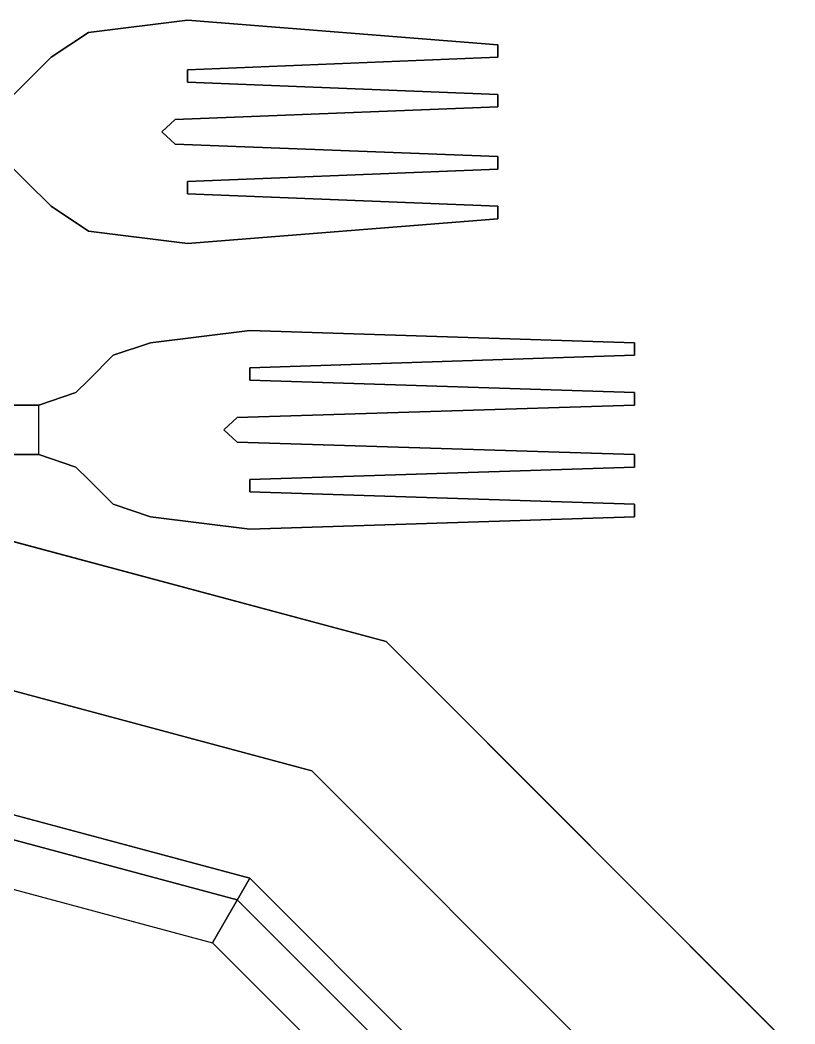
# Model space of a CAD drawing. Extents: x 15.9 to 33.1, y 12.3 to 21.3.
# Drawn here: x 22.3859 to 22.482, y 14.3094 to 14.4338 of the extents above; entities that cross this region are included whole.
import ezdxf

# ---------------------------------------------------------------- set-up
doc = ezdxf.new("R2010")
doc.units = 0
doc.header["$LTSCALE"] = 0.5
doc.header["$MEASUREMENT"] = 0
doc.layers.get('0').update_dxf_attribs({"linetype": 'CONTINUOUS'})

# ---------------------------------------------------------------- blocks, each defined once
blk = doc.blocks.new('A$C403C54AD')
for p, q in [((0.76029, 1.22386, -0.03201), (0.75567, 1.22078, -0.03155)), ((0.76029, 1.22386, -0.03509), (0.75567, 1.22078, -0.03463)), ((0.76798, 1.18538, -0.03201), (0.76336, 1.18384, -0.03155)), ((0.76798, 1.18538, -0.03509), (0.76336, 1.18384, -0.03463))]:
    blk.add_line(p, q)
for points, invisible_edges in [([(0.76029, 1.22386, -0.03201), (0.7726, 1.2177, -0.03141), (0.7726, 1.21924, -0.03141), (0.7726, 1.2254, -0.03141)], 5), ([(0.76029, 1.22386, -0.03509), (0.7726, 1.2177, -0.03449), (0.7726, 1.21924, -0.03449), (0.7726, 1.2254, -0.03449)], 5), ([(0.76029, 1.22386, -0.03509), (0.76029, 1.22386, -0.03201), (0.7726, 1.2254, -0.03141), (0.7726, 1.2254, -0.03449)], 1), ([(0.7726, 1.21924, -0.03141), (0.7726, 1.2254, -0.03141), (0.81108, 1.22232, -0.02431), (0.81108, 1.22078, -0.02431)], 1), ([(0.7726, 1.21924, -0.03449), (0.7726, 1.2254, -0.03449), (0.81108, 1.22232, -0.02739), (0.81108, 1.22078, -0.02739)], 1), ([(0.75567, 1.20231, -0.03155), (0.75567, 1.22078, -0.03155), (0.76029, 1.22386, -0.03201), (0.76029, 1.19923, -0.03201)], 5), ([(0.75567, 1.20231, -0.03463), (0.75567, 1.22078, -0.03463), (0.76029, 1.22386, -0.03509), (0.76029, 1.19923, -0.03509)], 5), ([(0.75567, 1.22078, -0.03155), (0.75567, 1.22078, -0.03463), (0.76029, 1.22386, -0.03509), (0.76029, 1.22386, -0.03201)], 4), ([(0.76029, 1.22386, -0.03201), (0.7694, 1.21155, -0.0318), (0.77106, 1.21308, -0.03166), (0.7726, 1.2177, -0.03141)], 13), ([(0.76029, 1.19923, -0.03201), (0.7694, 1.21155, -0.0318), (0.76029, 1.22386, -0.03201), (0.76029, 1.19923, -0.03201)], 7), ([(0.76029, 1.22386, -0.03509), (0.7694, 1.21155, -0.03488), (0.77106, 1.21308, -0.03473), (0.7726, 1.2177, -0.03449)], 13), ([(0.76029, 1.19923, -0.03509), (0.7694, 1.21155, -0.03488), (0.76029, 1.22386, -0.03509), (0.76029, 1.19923, -0.03509)], 7), ([(0.75259, 1.2177, -0.03339), (0.75259, 1.20539, -0.03339), (0.75567, 1.20231, -0.03463), (0.75567, 1.22078, -0.03463)], 5), ([(0.75259, 1.2177, -0.03031), (0.75259, 1.20539, -0.03031), (0.75567, 1.20231, -0.03155), (0.75567, 1.22078, -0.03155)], 5), ([(0.75105, 1.21616, -0.02926), (0.75105, 1.20693, -0.02926), (0.75259, 1.20539, -0.03031), (0.75259, 1.2177, -0.03031)], 5), ([(0.75105, 1.21616, -0.03205), (0.75105, 1.20693, -0.03205), (0.75259, 1.20539, -0.03339), (0.75259, 1.2177, -0.03339)], 5), ([(0.75105, 1.21616, -0.02926), (0.75105, 1.21616, -0.03205), (0.75259, 1.2177, -0.03339), (0.75259, 1.2177, -0.03031)], 1), ([(0.77106, 1.21308, -0.03166), (0.7726, 1.2177, -0.03141), (0.81108, 1.21616, -0.02431), (0.81108, 1.21462, -0.02431)], 1), ([(0.77106, 1.21308, -0.03473), (0.7726, 1.2177, -0.03449), (0.81108, 1.21616, -0.02739), (0.81108, 1.21462, -0.02739)], 1), ([(0.76029, 1.19923, -0.03201), (0.7694, 1.21155, -0.0318), (0.77106, 1.21001, -0.03166), (0.7726, 1.20539, -0.03141)], 13), ([(0.76029, 1.19923, -0.03509), (0.7694, 1.21155, -0.03488), (0.77106, 1.21001, -0.03473), (0.7726, 1.20539, -0.03449)], 13), ([(0.7726, 1.20539, -0.03141), (0.77106, 1.21001, -0.03166), (0.81108, 1.20847, -0.02431), (0.81108, 1.20693, -0.02431)], 1), ([(0.7726, 1.20539, -0.03449), (0.77106, 1.21001, -0.03473), (0.81108, 1.20847, -0.02739), (0.81108, 1.20693, -0.02739)], 1), ([(0.75105, 1.20693, -0.03205), (0.75105, 1.20693, -0.02926), (0.75259, 1.20539, -0.03031), (0.75259, 1.20539, -0.03339)], 1), ([(0.76029, 1.19923, -0.03201), (0.7726, 1.20539, -0.03141), (0.7726, 1.20385, -0.03141), (0.7726, 1.19769, -0.03141)], 5), ([(0.76029, 1.19923, -0.03509), (0.7726, 1.20539, -0.03449), (0.7726, 1.20385, -0.03449), (0.7726, 1.19769, -0.03449)], 5), ([(0.7726, 1.20385, -0.03141), (0.7726, 1.19769, -0.03141), (0.81108, 1.20077, -0.02431), (0.81108, 1.20231, -0.02431)], 1), ([(0.7726, 1.20385, -0.03449), (0.7726, 1.19769, -0.03449), (0.81108, 1.20077, -0.02739), (0.81108, 1.20231, -0.02739)], 1), ([(0.75567, 1.20231, -0.03463), (0.75567, 1.20231, -0.03155), (0.76029, 1.19923, -0.03201), (0.76029, 1.19923, -0.03509)], 4), ([(0.76029, 1.19923, -0.03201), (0.76029, 1.19923, -0.03509), (0.7726, 1.19769, -0.03449), (0.7726, 1.19769, -0.03141)], 1), ([(0.76798, 1.18538, -0.03201), (0.7803, 1.18076, -0.03141), (0.7803, 1.1823, -0.03141), (0.7803, 1.18692, -0.03141)], 5), ([(0.76798, 1.18538, -0.03509), (0.7803, 1.18076, -0.03449), (0.7803, 1.1823, -0.03449), (0.7803, 1.18692, -0.03449)], 5), ([(0.76798, 1.18538, -0.03509), (0.76798, 1.18538, -0.03201), (0.7803, 1.18692, -0.03141), (0.7803, 1.18692, -0.03449)], 1), ([(0.7803, 1.1823, -0.03141), (0.7803, 1.18692, -0.03141), (0.82801, 1.18538, -0.02431), (0.82801, 1.18384, -0.02431)], 1), ([(0.7803, 1.1823, -0.03449), (0.7803, 1.18692, -0.03449), (0.82801, 1.18538, -0.02739), (0.82801, 1.18384, -0.02739)], 1), ([(0.76336, 1.16537, -0.03155), (0.76336, 1.18384, -0.03155), (0.76798, 1.18538, -0.03201), (0.76798, 1.16383, -0.03201)], 5), ([(0.76336, 1.16537, -0.03463), (0.76336, 1.18384, -0.03463), (0.76798, 1.18538, -0.03509), (0.76798, 1.16383, -0.03509)], 5), ([(0.76336, 1.18384, -0.03155), (0.76336, 1.18384, -0.03463), (0.76798, 1.18538, -0.03509), (0.76798, 1.18538, -0.03201)], 4), ([(0.76798, 1.18538, -0.03201), (0.77709, 1.17461, -0.0318), (0.77876, 1.17614, -0.03166), (0.7803, 1.18076, -0.03141)], 13), ([(0.76798, 1.16383, -0.03201), (0.77709, 1.17461, -0.0318), (0.76798, 1.18538, -0.03201), (0.76798, 1.16383, -0.03201)], 7), ([(0.76798, 1.16383, -0.03509), (0.77709, 1.17461, -0.03488), (0.76798, 1.18538, -0.03509), (0.76798, 1.16383, -0.03509)], 7), ([(0.76798, 1.18538, -0.03509), (0.77709, 1.17461, -0.03488), (0.77876, 1.17614, -0.03473), (0.7803, 1.18076, -0.03449)], 13), ([(0.76029, 1.18076, -0.03339), (0.76029, 1.16845, -0.03339), (0.76336, 1.16537, -0.03463), (0.76336, 1.18384, -0.03463)], 5), ([(0.76029, 1.18076, -0.03031), (0.76029, 1.16845, -0.03031), (0.76336, 1.16537, -0.03155), (0.76336, 1.18384, -0.03155)], 5), ([(0.75875, 1.17922, -0.02926), (0.75875, 1.16999, -0.02926), (0.76029, 1.16845, -0.03031), (0.76029, 1.18076, -0.03031)], 5), ([(0.75875, 1.17922, -0.03205), (0.75875, 1.16999, -0.03205), (0.76029, 1.16845, -0.03339), (0.76029, 1.18076, -0.03339)], 5), ([(0.75875, 1.17922, -0.02926), (0.75875, 1.17922, -0.03205), (0.76029, 1.18076, -0.03339), (0.76029, 1.18076, -0.03031)], 1), ([(0.77876, 1.17614, -0.03166), (0.7803, 1.18076, -0.03141), (0.82801, 1.17922, -0.02431), (0.82801, 1.17768, -0.02431)], 1), ([(0.77876, 1.17614, -0.03473), (0.7803, 1.18076, -0.03449), (0.82801, 1.17922, -0.02739), (0.82801, 1.17768, -0.02739)], 1), ([(0.75413, 1.17153, -0.02691), (0.75413, 1.17768, -0.02691), (0.75875, 1.17922, -0.02926), (0.75875, 1.16999, -0.02926)], 4), ([(0.75413, 1.17768, -0.0295), (0.75413, 1.17768, -0.02691), (0.75875, 1.17922, -0.02926), (0.75875, 1.17922, -0.03205)], 5), ([(0.75413, 1.17153, -0.0295), (0.75413, 1.17768, -0.0295), (0.75875, 1.17922, -0.03205), (0.75875, 1.16999, -0.03205)], 4), ([(0.75413, 1.17768, -0.0295), (0.75413, 1.17768, -0.02691), (0.74335, 1.17768, -0.02483), (0.74335, 1.17768, -0.02742)], 5), ([(0.76798, 1.16383, -0.03201), (0.77709, 1.17461, -0.0318), (0.77876, 1.17307, -0.03166), (0.7803, 1.16845, -0.03141)], 13), ([(0.76798, 1.16383, -0.03509), (0.77709, 1.17461, -0.03488), (0.77876, 1.17307, -0.03473), (0.7803, 1.16845, -0.03449)], 13), ([(0.7803, 1.16845, -0.03141), (0.77876, 1.17307, -0.03166), (0.82801, 1.17153, -0.02431), (0.82801, 1.16999, -0.02431)], 1), ([(0.7803, 1.16845, -0.03449), (0.77876, 1.17307, -0.03473), (0.82801, 1.17153, -0.02739), (0.82801, 1.16999, -0.02739)], 1), ([(0.74335, 1.17153, -0.02742), (0.74335, 1.17153, -0.02483), (0.75413, 1.17153, -0.02691), (0.75413, 1.17153, -0.0295)], 5), ([(0.75413, 1.17153, -0.02691), (0.75413, 1.17153, -0.0295), (0.75875, 1.16999, -0.03205), (0.75875, 1.16999, -0.02926)], 5), ([(0.75875, 1.16999, -0.03205), (0.75875, 1.16999, -0.02926), (0.76029, 1.16845, -0.03031), (0.76029, 1.16845, -0.03339)], 1), ([(0.76798, 1.16383, -0.03201), (0.7803, 1.16845, -0.03141), (0.7803, 1.16691, -0.03141), (0.7803, 1.16229, -0.03141)], 5), ([(0.76798, 1.16383, -0.03509), (0.7803, 1.16845, -0.03449), (0.7803, 1.16691, -0.03449), (0.7803, 1.16229, -0.03449)], 5), ([(0.7803, 1.16691, -0.03141), (0.7803, 1.16229, -0.03141), (0.82801, 1.16383, -0.02431), (0.82801, 1.16537, -0.02431)], 1), ([(0.7803, 1.16691, -0.03449), (0.7803, 1.16229, -0.03449), (0.82801, 1.16383, -0.02739), (0.82801, 1.16537, -0.02739)], 1), ([(0.76336, 1.16537, -0.03463), (0.76336, 1.16537, -0.03155), (0.76798, 1.16383, -0.03201), (0.76798, 1.16383, -0.03509)], 4), ([(0.76798, 1.16383, -0.03201), (0.76798, 1.16383, -0.03509), (0.7803, 1.16229, -0.03449), (0.7803, 1.16229, -0.03141)], 1)]:
    blk.add_3dface(points, dxfattribs=dict(invisible_edges=invisible_edges))
for points in [[(0.81108, 1.22232, -0.02431), (0.81108, 1.22232, -0.02739), (0.7726, 1.2254, -0.03449), (0.7726, 1.2254, -0.03141)], [(0.81108, 1.22078, -0.02739), (0.81108, 1.22078, -0.02431), (0.81108, 1.22232, -0.02431), (0.81108, 1.22232, -0.02739)], [(0.75259, 1.2177, -0.03339), (0.75259, 1.2177, -0.03031), (0.75567, 1.22078, -0.03155), (0.75567, 1.22078, -0.03463)], [(0.7726, 1.21924, -0.03141), (0.7726, 1.21924, -0.03449), (0.81108, 1.22078, -0.02739), (0.81108, 1.22078, -0.02431)], [(0.7726, 1.21924, -0.03141), (0.7726, 1.21924, -0.03449), (0.7726, 1.2177, -0.03449), (0.7726, 1.2177, -0.03141)], [(0.81108, 1.21616, -0.02431), (0.81108, 1.21616, -0.02739), (0.7726, 1.2177, -0.03449), (0.7726, 1.2177, -0.03141)], [(0.81108, 1.21462, -0.02739), (0.81108, 1.21462, -0.02431), (0.81108, 1.21616, -0.02431), (0.81108, 1.21616, -0.02739)], [(0.77106, 1.21308, -0.03473), (0.77106, 1.21308, -0.03166), (0.81108, 1.21462, -0.02431), (0.81108, 1.21462, -0.02739)], [(0.77106, 1.21308, -0.03166), (0.77106, 1.21308, -0.03473), (0.7694, 1.21155, -0.03488), (0.7694, 1.21155, -0.0318)], [(0.7694, 1.21155, -0.03488), (0.7694, 1.21155, -0.0318), (0.77106, 1.21001, -0.03166), (0.77106, 1.21001, -0.03473)], [(0.81108, 1.20847, -0.02739), (0.81108, 1.20847, -0.02431), (0.77106, 1.21001, -0.03166), (0.77106, 1.21001, -0.03473)], [(0.81108, 1.20693, -0.02739), (0.81108, 1.20693, -0.02431), (0.81108, 1.20847, -0.02431), (0.81108, 1.20847, -0.02739)], [(0.7726, 1.20539, -0.03449), (0.7726, 1.20539, -0.03141), (0.81108, 1.20693, -0.02431), (0.81108, 1.20693, -0.02739)], [(0.75259, 1.20539, -0.03031), (0.75259, 1.20539, -0.03339), (0.75567, 1.20231, -0.03463), (0.75567, 1.20231, -0.03155)], [(0.7726, 1.20539, -0.03449), (0.7726, 1.20539, -0.03141), (0.7726, 1.20385, -0.03141), (0.7726, 1.20385, -0.03449)], [(0.81108, 1.20231, -0.02431), (0.81108, 1.20231, -0.02739), (0.7726, 1.20385, -0.03449), (0.7726, 1.20385, -0.03141)], [(0.81108, 1.20077, -0.02739), (0.81108, 1.20077, -0.02431), (0.81108, 1.20231, -0.02431), (0.81108, 1.20231, -0.02739)], [(0.7726, 1.19769, -0.03449), (0.7726, 1.19769, -0.03141), (0.81108, 1.20077, -0.02431), (0.81108, 1.20077, -0.02739)], [(0.82801, 1.18538, -0.02431), (0.82801, 1.18538, -0.02739), (0.7803, 1.18692, -0.03449), (0.7803, 1.18692, -0.03141)], [(0.82801, 1.18384, -0.02739), (0.82801, 1.18384, -0.02431), (0.82801, 1.18538, -0.02431), (0.82801, 1.18538, -0.02739)], [(0.76029, 1.18076, -0.03339), (0.76029, 1.18076, -0.03031), (0.76336, 1.18384, -0.03155), (0.76336, 1.18384, -0.03463)], [(0.7803, 1.1823, -0.03141), (0.7803, 1.1823, -0.03449), (0.82801, 1.18384, -0.02739), (0.82801, 1.18384, -0.02431)], [(0.7803, 1.1823, -0.03141), (0.7803, 1.1823, -0.03449), (0.7803, 1.18076, -0.03449), (0.7803, 1.18076, -0.03141)], [(0.82801, 1.17922, -0.02431), (0.82801, 1.17922, -0.02739), (0.7803, 1.18076, -0.03449), (0.7803, 1.18076, -0.03141)], [(0.82801, 1.17768, -0.02739), (0.82801, 1.17768, -0.02431), (0.82801, 1.17922, -0.02431), (0.82801, 1.17922, -0.02739)], [(0.74335, 1.17768, -0.02483), (0.74335, 1.17153, -0.02483), (0.75413, 1.17153, -0.02691), (0.75413, 1.17768, -0.02691)], [(0.74335, 1.17768, -0.02742), (0.74335, 1.17153, -0.02742), (0.75413, 1.17153, -0.0295), (0.75413, 1.17768, -0.0295)], [(0.77876, 1.17614, -0.03473), (0.77876, 1.17614, -0.03166), (0.82801, 1.17768, -0.02431), (0.82801, 1.17768, -0.02739)], [(0.77876, 1.17614, -0.03166), (0.77876, 1.17614, -0.03473), (0.77709, 1.17461, -0.03488), (0.77709, 1.17461, -0.0318)], [(0.77709, 1.17461, -0.03488), (0.77709, 1.17461, -0.0318), (0.77876, 1.17307, -0.03166), (0.77876, 1.17307, -0.03473)], [(0.82801, 1.17153, -0.02739), (0.82801, 1.17153, -0.02431), (0.77876, 1.17307, -0.03166), (0.77876, 1.17307, -0.03473)], [(0.82801, 1.16999, -0.02739), (0.82801, 1.16999, -0.02431), (0.82801, 1.17153, -0.02431), (0.82801, 1.17153, -0.02739)], [(0.7803, 1.16845, -0.03449), (0.7803, 1.16845, -0.03141), (0.82801, 1.16999, -0.02431), (0.82801, 1.16999, -0.02739)], [(0.76029, 1.16845, -0.03031), (0.76029, 1.16845, -0.03339), (0.76336, 1.16537, -0.03463), (0.76336, 1.16537, -0.03155)], [(0.7803, 1.16845, -0.03449), (0.7803, 1.16845, -0.03141), (0.7803, 1.16691, -0.03141), (0.7803, 1.16691, -0.03449)], [(0.82801, 1.16537, -0.02431), (0.82801, 1.16537, -0.02739), (0.7803, 1.16691, -0.03449), (0.7803, 1.16691, -0.03141)], [(0.82801, 1.16383, -0.02739), (0.82801, 1.16383, -0.02431), (0.82801, 1.16537, -0.02431), (0.82801, 1.16537, -0.02739)], [(0.7803, 1.16229, -0.03449), (0.7803, 1.16229, -0.03141), (0.82801, 1.16383, -0.02431), (0.82801, 1.16383, -0.02739)]]:
    blk.add_3dface(points)
at = {"linetype": 'ByBlock'}
for points, invisible_edges in [([(0.79723, 1.14835, -0.0197), (0.78799, 1.13235, -0.0197), (0.72796, 1.14844, -0.0197), (0.72796, 1.16691, -0.0197)], 5), ([(0.7803, 1.11902, -0.03355), (0.79723, 1.14835, -0.02431), (0.72796, 1.16691, -0.02431), (0.72796, 1.13305, -0.03355)], 5), ([(0.78799, 1.13235, -0.0197), (0.77876, 1.11636, -0.02585), (0.72796, 1.12997, -0.02585), (0.72796, 1.14844, -0.0197)], 5), ([(0.81861, 1.08071, -0.03355), (0.84793, 1.09765, -0.02431), (0.79723, 1.14835, -0.02431), (0.7803, 1.11902, -0.03355)], 5), ([(0.84793, 1.09765, -0.0197), (0.83194, 1.08841, -0.0197), (0.78799, 1.13235, -0.0197), (0.79723, 1.14835, -0.0197)], 5), ([(0.83194, 1.08841, -0.0197), (0.81594, 1.07918, -0.02585), (0.77876, 1.11636, -0.02585), (0.78799, 1.13235, -0.0197)], 5), ([(0.77876, 1.11636, -0.02585), (0.72796, 1.02838, -0.02585), (0.72796, 1.02838, -0.02585), (0.72796, 1.12997, -0.02585)], 5), ([(0.81061, 1.0761, -0.04278), (0.81861, 1.08071, -0.03355), (0.7803, 1.11902, -0.03355), (0.77568, 1.11103, -0.04278)], 1), ([(0.81594, 1.07918, -0.02585), (0.72796, 1.02838, -0.02585), (0.72796, 1.02838, -0.02585), (0.77876, 1.11636, -0.02585)], 5)]:
    blk.add_3dface(points, dxfattribs=dict(at, invisible_edges=invisible_edges))
for points in [[(0.79723, 1.14835, -0.02431), (0.79723, 1.14835, -0.0197), (0.72796, 1.16691, -0.0197), (0.72796, 1.16691, -0.02431)], [(0.84793, 1.09765, -0.02431), (0.84793, 1.09765, -0.0197), (0.79723, 1.14835, -0.0197), (0.79723, 1.14835, -0.02431)], [(0.77568, 1.11103, -0.04278), (0.7803, 1.11902, -0.03355), (0.72796, 1.13305, -0.03355), (0.72796, 1.12381, -0.04278)]]:
    blk.add_3dface(points, dxfattribs=at)

msp = doc.modelspace()

# ---------------------------------------------------------------- block references
msp.add_blockref('A$C403C54AD', (21.63411, 13.20843, 0.0006))

doc.saveas('drawing.dxf')
